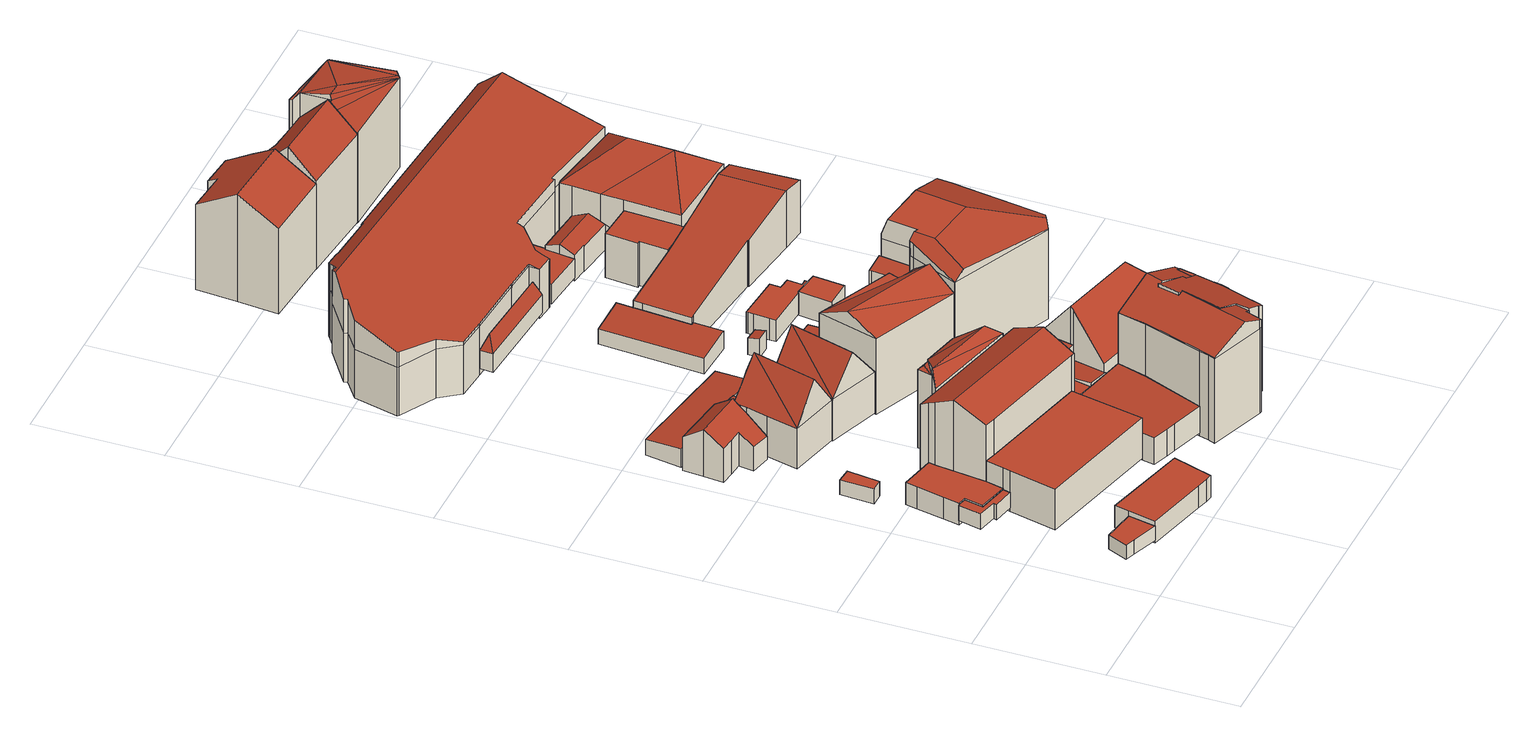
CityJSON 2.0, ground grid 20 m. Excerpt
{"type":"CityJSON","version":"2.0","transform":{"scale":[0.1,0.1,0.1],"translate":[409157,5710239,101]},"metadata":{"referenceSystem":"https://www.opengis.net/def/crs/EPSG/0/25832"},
"CityObjects":{
"building1":{"type":"Building","attributes":{"Gemeindeschluessel":"05978036","Geometrietyp2DReferenz":"3000","function":"31001_2460","roofType":"1000","measuredHeight":2.37},"geometry":[{"type":"MultiSurface","lod":"2","boundaries":[[[0,1,2,3]],[[1,4,5,2]],[[4,6,7,5]],[[6,8,9,7]],[[8,0,3,9]],[[8,6,4,1,0]],[[3,2,5,7,9]]],"semantics":{"surfaces":[{"type":"WallSurface"},{"type":"RoofSurface"},{"type":"GroundSurface"}],"values":[0,0,0,0,0,1,2]}}]},
"building2":{"type":"Building","attributes":{"Gemeindeschluessel":"05978036","Geometrietyp2DReferenz":"3000","function":"31001_2000","roofType":"1000","measuredHeight":2.66},"geometry":[{"type":"MultiSurface","lod":"2","boundaries":[[[10,11,12,13]],[[11,14,15,12]],[[14,16,17,15]],[[16,18,19,17]],[[18,20,21,19]],[[20,22,23,21]],[[20,18,16,14,11,10,24,25,26,22]],[[23,27,28,29,13,12,15,17,19,21]],[[22,26,27,23]],[[26,25,28,27]],[[25,24,29,28]],[[24,10,13,29]]],"semantics":{"surfaces":[{"type":"WallSurface"},{"type":"RoofSurface"},{"type":"GroundSurface"}],"values":[0,0,0,0,0,0,1,2,0,0,0,0]}}]},
"building3":{"type":"Building","attributes":{"Gemeindeschluessel":"05978036","Geometrietyp2DReferenz":"3000","function":"51009_1610","roofType":"1000","measuredHeight":3.67},"geometry":[{"type":"MultiSurface","lod":"2","boundaries":[[[30,31,32,33]],[[31,34,35,32]],[[34,36,37,35]],[[36,38,39,37]],[[38,40,41,39]],[[40,42,43,41]],[[42,44,45,43]],[[44,46,47,45]],[[46,48,49,47]],[[48,30,33,49]],[[48,46,44,42,40,38,36,34,31,30]],[[33,32,35,37,39,41,43,45,47,49]]],"semantics":{"surfaces":[{"type":"WallSurface"},{"type":"RoofSurface"},{"type":"GroundSurface"}],"values":[0,0,0,0,0,0,0,0,0,0,1,2]}}]},
"building4":{"type":"Building","attributes":{"Gemeindeschluessel":"05978036","Geometrietyp2DReferenz":"3000","function":"31001_2460","roofType":"1000","measuredHeight":3.77},"geometry":[{"type":"MultiSurface","lod":"2","boundaries":[[[50,51,52,53]],[[51,54,55,52]],[[54,56,57,55]],[[56,58,59,57]],[[58,60,61,59]],[[60,62,63,61]],[[62,64,65,63]],[[64,50,53,65]],[[64,62,60,58,56,54,51,50]],[[53,52,55,57,59,61,63,65]]],"semantics":{"surfaces":[{"type":"WallSurface"},{"type":"RoofSurface"},{"type":"GroundSurface"}],"values":[0,0,0,0,0,0,0,0,1,2]}}]},
"building5":{"type":"Building","attributes":{"Gemeindeschluessel":"05978036","Geometrietyp2DReferenz":"3000","function":"31001_2460","roofType":"1000","measuredHeight":2.54},"geometry":[{"type":"MultiSurface","lod":"2","boundaries":[[[66,67,68,69]],[[67,70,71,68]],[[70,72,73,71]],[[72,66,69,73]],[[72,70,67,66]],[[69,68,71,73]]],"semantics":{"surfaces":[{"type":"WallSurface"},{"type":"RoofSurface"},{"type":"GroundSurface"}],"values":[0,0,0,0,1,2]}}]},
"building6":{"type":"Building","attributes":{"Gemeindeschluessel":"05978036","Geometrietyp2DReferenz":"3000","function":"31001_2000","roofType":"1000","measuredHeight":6.83},"geometry":[{"type":"MultiSurface","lod":"2","boundaries":[[[74,75,76,77]],[[75,78,79,76]],[[78,80,81,79]],[[80,82,83,81]],[[82,84,85,83]],[[84,86,87,85]],[[86,74,77,87]],[[86,84,82,80,78,75,74]],[[77,76,79,81,83,85,87]]],"semantics":{"surfaces":[{"type":"WallSurface"},{"type":"RoofSurface"},{"type":"GroundSurface"}],"values":[0,0,0,0,0,0,0,1,2]}}]},
"building7":{"type":"Building","attributes":{"Gemeindeschluessel":"05978036","Geometrietyp2DReferenz":"3000","function":"31001_1100","roofType":"3100","measuredHeight":7.95},"geometry":[{"type":"MultiSurface","lod":"2","boundaries":[[[88,89,90,91]],[[89,92,93,90]],[[92,94,95,93]],[[94,96,97,95]],[[96,98,99,97]],[[98,100,101,99]],[[100,102,103,101]],[[102,104,105,103]],[[104,106,107,105]],[[106,108,109,107]],[[108,110,111,109]],[[110,88,91,111]],[[106,104,102,100,98]],[[98,96,94,92,89,88,110,108,106]],[[91,90,93,95,97,99,101,103,105,107,109,111]]],"semantics":{"surfaces":[{"type":"WallSurface"},{"type":"RoofSurface"},{"type":"GroundSurface"}],"values":[0,0,0,0,0,0,0,0,0,0,0,0,1,1,2]}}]},
"building8":{"type":"Building","attributes":{"Gemeindeschluessel":"05978036","Geometrietyp2DReferenz":"3000","function":"31001_1000","roofType":"3100","measuredHeight":12.82},"geometry":[{"type":"MultiSurface","lod":"2","boundaries":[[[112,113,114,115]],[[113,116,117,114]],[[116,118,119,117]],[[118,120,121,119]],[[120,122,123,121]],[[122,124,125,123]],[[124,126,127,125]],[[126,128,129,127]],[[128,130,131,129]],[[130,112,115,131]],[[132,133,134,130,128,126,124]],[[124,135,132]],[[116,132,135]],[[116,135,136,120,118]],[[120,136,122]],[[122,136,135,124]],[[112,134,133,113]],[[130,134,112]],[[113,133,132,116]],[[115,114,117,119,121,123,125,127,129,131]]],"semantics":{"surfaces":[{"type":"WallSurface"},{"type":"RoofSurface"},{"type":"GroundSurface"}],"values":[0,0,0,0,0,0,0,0,0,0,1,1,1,1,0,0,0,0,0,2]}}]},
"building9":{"type":"Building","attributes":{"Gemeindeschluessel":"05978036","Geometrietyp2DReferenz":"3000","function":"31001_1100"},"children":["building9-1","building9-2","building9-3","building9-4"]},
"building9-1":{"type":"BuildingPart","attributes":{"roofType":"5000","measuredHeight":13.7},"parents":["building9"],"geometry":[{"type":"MultiSurface","lod":"2","boundaries":[[[137,138,139,140]],[[141,137,140,142]],[[143,138,137]],[[143,137,141]],[[143,141,138]],[[140,139,142]],[[142,139,138,141]]],"semantics":{"surfaces":[{"type":"WallSurface"},{"type":"RoofSurface"},{"type":"GroundSurface"},{"type":"ClosureSurface"}],"values":[0,0,1,1,1,2,3]}}]},
"building9-2":{"type":"BuildingPart","attributes":{"roofType":"3100","measuredHeight":15.65},"parents":["building9"],"geometry":[{"type":"MultiSurface","lod":"2","boundaries":[[[144,145,146,147]],[[148,149,150,151]],[[149,152,153,150]],[[152,154,155,153]],[[154,156,157,155]],[[156,158,159,157]],[[158,160,161,159]],[[160,162,163,161]],[[162,164,43,163]],[[164,165,166,43]],[[165,167,41,166]],[[167,168,39,41]],[[168,144,147,39]],[[165,164,162,160,158,156]],[[156,154,152,149,148,145,144,168,167,165]],[[147,146,151,150,153,155,157,159,161,163,43,166,41,39]],[[148,151,146,145]]],"semantics":{"surfaces":[{"type":"WallSurface"},{"type":"RoofSurface"},{"type":"GroundSurface"},{"type":"ClosureSurface"}],"values":[0,0,0,0,0,0,0,0,0,0,0,0,0,1,1,2,3]}}]},
"building9-3":{"type":"BuildingPart","attributes":{"roofType":"5000","measuredHeight":13.85},"parents":["building9"],"geometry":[{"type":"MultiSurface","lod":"2","boundaries":[[[169,170,171,172]],[[170,173,174,171]],[[175,173,170]],[[175,170,169]],[[175,169,173]],[[172,171,174]],[[172,174,173,169]]],"semantics":{"surfaces":[{"type":"WallSurface"},{"type":"RoofSurface"},{"type":"GroundSurface"},{"type":"ClosureSurface"}],"values":[0,0,1,1,1,2,3]}}]},
"building9-4":{"type":"BuildingPart","attributes":{"roofType":"3100","measuredHeight":15.38},"parents":["building9"],"geometry":[{"type":"MultiSurface","lod":"2","boundaries":[[[176,177,151,139,138]],[[177,148,151]],[[178,179,169,172,146,145]],[[180,181,141,142,174,173]],[[182,183,181,180]],[[180,184,185,182]],[[177,182,185]],[[177,185,178]],[[179,184,180]],[[178,185,184,179]],[[176,183,182,177]],[[181,183,176]],[[142,139,151,146,172,174]],[[138,141,181,176]],[[138,139,142,141]],[[145,148,177,178]],[[145,146,151,148]],[[173,169,179,180]],[[173,174,172,169]]],"semantics":{"surfaces":[{"type":"WallSurface"},{"type":"RoofSurface"},{"type":"GroundSurface"},{"type":"ClosureSurface"}],"values":[0,0,0,0,1,1,1,1,0,0,0,0,2,0,3,0,3,0,3]}}]},
"building10":{"type":"Building","attributes":{"Gemeindeschluessel":"05978036","Geometrietyp2DReferenz":"3000","function":"31001_2000","roofType":"1000","measuredHeight":2.85},"geometry":[{"type":"MultiSurface","lod":"2","boundaries":[[[186,187,114,188]],[[187,189,115,114]],[[189,190,131,115]],[[190,191,192,131]],[[191,193,194,192]],[[193,195,196,194]],[[195,197,198,196]],[[197,199,200,198]],[[199,201,202,200]],[[201,186,188,202]],[[201,199,197,195,193,191,190,189,187,186]],[[188,114,115,131,192,194,196,198,200,202]]],"semantics":{"surfaces":[{"type":"WallSurface"},{"type":"RoofSurface"},{"type":"GroundSurface"}],"values":[0,0,0,0,0,0,0,0,0,0,1,2]}}]},
"building11":{"type":"Building","attributes":{"Gemeindeschluessel":"05978036","Geometrietyp2DReferenz":"3000","function":"31001_2460","roofType":"2100","measuredHeight":3.28},"geometry":[{"type":"MultiSurface","lod":"2","boundaries":[[[203,204,205,206]],[[204,207,208,205]],[[207,209,210,208]],[[209,211,212,210]],[[211,213,214,212]],[[213,215,216,214]],[[215,217,218,216]],[[217,219,220,218]],[[219,221,222,220]],[[221,203,206,222]],[[221,219,217,215,213,211,209,207,204,203]],[[206,205,208,210,212,214,216,218,220,222]]],"semantics":{"surfaces":[{"type":"WallSurface"},{"type":"RoofSurface"},{"type":"GroundSurface"}],"values":[0,0,0,0,0,0,0,0,0,0,1,2]}}]},
"building12":{"type":"Building","attributes":{"Gemeindeschluessel":"05978036","Geometrietyp2DReferenz":"3000","function":"31001_2000","roofType":"2100","measuredHeight":5.37},"geometry":[{"type":"MultiSurface","lod":"2","boundaries":[[[223,224,161,225]],[[224,226,159,161]],[[226,227,228,159]],[[227,229,230,228]],[[229,231,232,230]],[[231,233,234,232]],[[233,235,236,234]],[[235,237,238,236]],[[237,239,240,238]],[[239,241,242,240]],[[241,243,244,242]],[[243,223,225,244]],[[243,241,239,237,235,233,231,229,227,226,224,223]],[[225,161,159,228,230,232,234,236,238,240,242,244]]],"semantics":{"surfaces":[{"type":"WallSurface"},{"type":"RoofSurface"},{"type":"GroundSurface"}],"values":[0,0,0,0,0,0,0,0,0,0,0,0,1,2]}}]},
"building13":{"type":"Building","attributes":{"Gemeindeschluessel":"05978036","Geometrietyp2DReferenz":"3000","function":"31001_1000","roofType":"5000","measuredHeight":12.78},"geometry":[{"type":"MultiSurface","lod":"2","boundaries":[[[245,246,247,248]],[[246,249,250,247]],[[249,251,252,250]],[[251,245,248,252]],[[251,249,253,254]],[[245,253,246]],[[253,245,254]],[[249,246,253]],[[245,251,254]],[[248,247,250,252]]],"semantics":{"surfaces":[{"type":"WallSurface"},{"type":"RoofSurface"},{"type":"GroundSurface"}],"values":[0,0,0,0,1,1,1,0,0,2]}}]},
"building14":{"type":"Building","attributes":{"Gemeindeschluessel":"05978036","Geometrietyp2DReferenz":"3000","function":"31001_1100","roofType":"5000","measuredHeight":5.96},"geometry":[{"type":"MultiSurface","lod":"2","boundaries":[[[255,256,257,258]],[[256,259,260,257]],[[259,261,262,260]],[[261,263,264,262]],[[263,255,258,264]],[[261,259,256,265,266]],[[263,266,265,255]],[[263,261,266]],[[256,255,265]],[[258,257,260,262,264]]],"semantics":{"surfaces":[{"type":"WallSurface"},{"type":"RoofSurface"},{"type":"GroundSurface"}],"values":[0,0,0,0,0,1,1,0,0,2]}}]},
"building15":{"type":"Building","attributes":{"Gemeindeschluessel":"05978036","Geometrietyp2DReferenz":"3000","function":"31001_1100","roofType":"2100","measuredHeight":8.31},"geometry":[{"type":"MultiSurface","lod":"2","boundaries":[[[267,268,269,270]],[[268,271,272,269]],[[271,273,274,272]],[[273,275,276,274]],[[275,277,278,276]],[[277,279,280,278]],[[279,281,282,280]],[[281,267,270,282]],[[281,279,277,275,273,271,268,267]],[[270,269,272,274,276,278,280,282]]],"semantics":{"surfaces":[{"type":"WallSurface"},{"type":"RoofSurface"},{"type":"GroundSurface"}],"values":[0,0,0,0,0,0,0,0,1,2]}}]},
"building16":{"type":"Building","attributes":{"Gemeindeschluessel":"05978036","Geometrietyp2DReferenz":"3000","function":"31001_2000"},"children":["building16-1","building16-2","building16-3"]},
"building16-1":{"type":"BuildingPart","attributes":{"roofType":"5000","measuredHeight":17.17},"parents":["building16"],"geometry":[{"type":"MultiSurface","lod":"2","boundaries":[[[283,284,285,286]],[[284,287,288,285]],[[287,289,290,288]],[[289,291,292,290]],[[291,293,294,292]],[[293,295,296,294]],[[295,297,298,296]],[[297,299,300,298]],[[301,302,303,304]],[[302,305,306,303]],[[305,283,286,306]],[[307,308,309,310,311,293,312,313,314,315,316,317,318]],[[319,299,297,295,311,310,320,321,322,323]],[[324,325,326,327,328,329,317,316,330,331]],[[305,331,330,283]],[[302,324,331,305]],[[283,330,316,315,284]],[[301,325,324,302]],[[332,319,323,333]],[[334,322,321,335]],[[293,311,295]],[[299,319,332]],[[284,315,314,287]],[[287,314,313,289]],[[289,313,312,291]],[[291,312,293]],[[286,285,288,290,292,294,296,298,300,336,337,338,339,340,341,342,343,344,304,303,306]],[[336,300,299,332]],[[337,336,332,333]],[[338,337,333,334]],[[339,338,334,335]],[[340,339,335,345]],[[341,340,345,346]],[[342,341,346,347]],[[343,342,347,348]],[[344,343,348,349]],[[304,344,349,301]],[[328,350,329]],[[347,350,328,327,348]],[[318,317,329,350]],[[346,307,318,350,347]],[[348,327,326,349]],[[349,326,325,301]],[[333,323,322,334]],[[310,309,320]],[[335,321,320,309,308,345]],[[345,308,307,346]]],"semantics":{"surfaces":[{"type":"WallSurface"},{"type":"RoofSurface"},{"type":"GroundSurface"},{"type":"ClosureSurface"}],"values":[0,0,0,0,0,0,0,0,0,0,0,1,1,1,0,0,0,0,0,0,0,0,0,0,0,0,2,3,3,3,3,3,3,3,3,3,3,0,3,0,3,3,3,3,0,3,3]}}]},
"building16-2":{"type":"BuildingPart","attributes":{"roofType":"2100","measuredHeight":17.33},"parents":["building16"],"geometry":[{"type":"MultiSurface","lod":"2","boundaries":[[[351,352,353,354]],[[352,355,356,353]],[[355,357,358,356]],[[357,359,360,358]],[[359,361,362,360]],[[361,363,364,362]],[[363,365,366,364]],[[365,367,368,366]],[[367,369,325,301,304,368]],[[370,371,372,373]],[[371,374,375,372]],[[374,376,377,375]],[[376,351,354,377]],[[376,374,371,370,378,379,380,381,320,309,382,383,318,350,328,384,385,369,367,365,363,361,359,357,355,352,351]],[[354,353,356,358,360,362,364,366,368,304,344,343,342,341,340,339,338,337,373,372,375,377]],[[326,325,369,385]],[[349,344,304,301]],[[349,301,325,326]],[[327,326,385,384]],[[348,343,344,349]],[[327,348,349,326]],[[328,327,384]],[[347,342,343,348]],[[347,348,327,328,350]],[[307,318,383]],[[346,341,342,347]],[[346,347,350,318,307]],[[308,307,383,382]],[[345,340,341,346]],[[345,346,307,308]],[[381,321,320]],[[309,308,382]],[[335,339,340,345]],[[335,345,308,309,320,321]],[[334,335,321,381,380,322]],[[334,338,339,335]],[[379,323,322,380]],[[333,337,338,334]],[[333,334,322,323]],[[378,323,379]],[[370,373,337,333,323,378]]],"semantics":{"surfaces":[{"type":"WallSurface"},{"type":"RoofSurface"},{"type":"GroundSurface"},{"type":"ClosureSurface"}],"values":[0,0,0,0,0,0,0,0,0,0,0,0,0,1,2,0,3,3,0,3,3,0,3,3,0,3,3,0,3,3,0,0,3,3,0,3,0,3,3,0,3]}}]},
"building16-3":{"type":"BuildingPart","attributes":{"roofType":"1000","measuredHeight":14.44},"parents":["building16"],"geometry":[{"type":"MultiSurface","lod":"2","boundaries":[[[386,387,370,373,300,299]],[[386,388,323,378,387]],[[373,337,336,300]],[[378,370,387]],[[337,373,370,378,323,333]],[[332,333,323,388]],[[332,336,337,333]],[[299,332,388,386]],[[299,300,336,332]]],"semantics":{"surfaces":[{"type":"WallSurface"},{"type":"RoofSurface"},{"type":"GroundSurface"},{"type":"ClosureSurface"}],"values":[0,1,2,0,3,0,3,0,3]}}]},
"building17":{"type":"Building","attributes":{"Gemeindeschluessel":"05978036","Geometrietyp2DReferenz":"3000","function":"31001_1100","roofType":"5000","measuredHeight":15.3},"geometry":[{"type":"MultiSurface","lod":"2","boundaries":[[[389,390,391,392]],[[390,393,394,391]],[[393,395,396,394]],[[395,397,398,396]],[[397,399,400,398]],[[399,401,402,400]],[[401,403,404,402]],[[403,389,392,404]],[[401,405,406]],[[406,403,401]],[[393,390,389,395]],[[405,399,397]],[[405,397,395]],[[405,395,389]],[[389,406,405]],[[399,405,401]],[[403,406,389]],[[392,391,394,396,398,400,402,404]]],"semantics":{"surfaces":[{"type":"WallSurface"},{"type":"RoofSurface"},{"type":"GroundSurface"}],"values":[0,0,0,0,0,0,0,0,1,1,1,1,1,1,1,0,0,2]}}]},
"building18":{"type":"Building","attributes":{"Gemeindeschluessel":"05978036","Geometrietyp2DReferenz":"3000","function":"31001_1100","roofType":"2100","measuredHeight":3.44},"geometry":[{"type":"MultiSurface","lod":"2","boundaries":[[[407,408,409,410]],[[408,411,412,409]],[[411,413,414,412]],[[413,407,410,414]],[[413,411,408,407]],[[410,409,412,414]]],"semantics":{"surfaces":[{"type":"WallSurface"},{"type":"RoofSurface"},{"type":"GroundSurface"}],"values":[0,0,0,0,1,2]}}]},
"building19":{"type":"Building","attributes":{"Gemeindeschluessel":"05978036","Geometrietyp2DReferenz":"3000","function":"31001_1100"},"children":["building19-1","building19-2"]},
"building19-1":{"type":"BuildingPart","attributes":{"roofType":"2100","measuredHeight":6.45},"parents":["building19"],"geometry":[{"type":"MultiSurface","lod":"2","boundaries":[[[415,416,417,418]],[[416,419,420,417]],[[421,422,423,424]],[[422,415,418,423]],[[422,421,419,416,415]],[[418,417,420,424,423]],[[424,420,419,421]]],"semantics":{"surfaces":[{"type":"WallSurface"},{"type":"RoofSurface"},{"type":"GroundSurface"},{"type":"ClosureSurface"}],"values":[0,0,0,0,1,2,3]}}]},
"building19-2":{"type":"BuildingPart","attributes":{"roofType":"9999","measuredHeight":15.05},"parents":["building19"],"geometry":[{"type":"MultiSurface","lod":"2","boundaries":[[[425,426,427,420,419]],[[426,428,429,427]],[[428,430,431,429]],[[430,432,433,431]],[[432,434,435,433]],[[434,436,437,435]],[[436,438,439,437]],[[438,440,421,424,439]],[[436,434,441]],[[434,432,430,428,426,441]],[[426,425,440,438,436,441]],[[420,427,429,431,433,435,437,439,424]],[[419,421,440,425]],[[419,420,424,421]]],"semantics":{"surfaces":[{"type":"WallSurface"},{"type":"RoofSurface"},{"type":"GroundSurface"},{"type":"ClosureSurface"}],"values":[0,0,0,0,0,0,0,0,1,1,1,2,0,3]}}]},
"building20":{"type":"Building","attributes":{"Gemeindeschluessel":"05978036","Geometrietyp2DReferenz":"3000","function":"31001_1310","roofType":"2100","measuredHeight":3.2},"geometry":[{"type":"MultiSurface","lod":"2","boundaries":[[[442,443,444,445]],[[443,446,447,444]],[[446,448,449,447]],[[448,442,445,449]],[[448,446,443,442]],[[445,444,447,449]]],"semantics":{"surfaces":[{"type":"WallSurface"},{"type":"RoofSurface"},{"type":"GroundSurface"}],"values":[0,0,0,0,1,2]}}]},
"building21":{"type":"Building","attributes":{"Gemeindeschluessel":"05978036","Geometrietyp2DReferenz":"3000","function":"31001_2460","roofType":"2100","measuredHeight":3.09},"geometry":[{"type":"MultiSurface","lod":"2","boundaries":[[[450,451,452,453]],[[451,454,455,452]],[[454,456,457,455]],[[456,458,459,457]],[[458,460,461,459]],[[460,462,463,461]],[[462,464,465,463]],[[464,450,453,465]],[[464,462,460,458,456,454,451,450]],[[453,452,455,457,459,461,463,465]]],"semantics":{"surfaces":[{"type":"WallSurface"},{"type":"RoofSurface"},{"type":"GroundSurface"}],"values":[0,0,0,0,0,0,0,0,1,2]}}]},
"building22":{"type":"Building","attributes":{"Gemeindeschluessel":"05978036","Geometrietyp2DReferenz":"3000","function":"51009_1610","roofType":"5000","measuredHeight":5.67},"geometry":[{"type":"MultiSurface","lod":"2","boundaries":[[[466,467,468,469]],[[467,470,471,468]],[[470,472,473,471]],[[472,474,475,473]],[[474,466,469,475]],[[476,477,478,474,472]],[[476,472,470]],[[477,476,470,467]],[[478,477,467,466]],[[478,466,474]],[[469,468,471,473,475]]],"semantics":{"surfaces":[{"type":"WallSurface"},{"type":"RoofSurface"},{"type":"GroundSurface"}],"values":[0,0,0,0,0,1,1,1,1,1,2]}}]},
"building23":{"type":"Building","attributes":{"Gemeindeschluessel":"05978036","Geometrietyp2DReferenz":"3000","function":"31001_1100","roofType":"5000","measuredHeight":2.5},"geometry":[{"type":"MultiSurface","lod":"2","boundaries":[[[479,480,481,482]],[[480,483,484,481]],[[483,485,486,484]],[[485,487,488,486]],[[487,479,482,488]],[[487,489,490,480,479]],[[489,485,483,490]],[[483,480,490]],[[487,485,489]],[[482,481,484,486,488]]],"semantics":{"surfaces":[{"type":"WallSurface"},{"type":"RoofSurface"},{"type":"GroundSurface"}],"values":[0,0,0,0,0,1,1,0,0,2]}}]},
"building24":{"type":"Building","attributes":{"Gemeindeschluessel":"05978036","Geometrietyp2DReferenz":"3000","function":"31001_1100","roofType":"2100","measuredHeight":12.07},"geometry":[{"type":"MultiSurface","lod":"2","boundaries":[[[491,492,493,494]],[[492,495,496,493]],[[495,497,498,496]],[[497,499,500,498]],[[499,501,502,500]],[[501,503,504,502]],[[503,505,506,504]],[[505,507,508,506]],[[507,491,494,508]],[[507,505,503,501,499,497,495,492,491]],[[494,493,496,498,500,502,504,506,508]]],"semantics":{"surfaces":[{"type":"WallSurface"},{"type":"RoofSurface"},{"type":"GroundSurface"}],"values":[0,0,0,0,0,0,0,0,0,1,2]}}]},
"building25":{"type":"Building","attributes":{"Gemeindeschluessel":"05978036","Geometrietyp2DReferenz":"3000","function":"31001_2000","roofType":"1000","measuredHeight":3.56},"geometry":[{"type":"MultiSurface","lod":"2","boundaries":[[[509,510,511,512]],[[510,513,514,511]],[[513,515,516,514]],[[515,517,518,516]],[[517,519,520,518]],[[519,521,522,520]],[[521,523,524,522]],[[523,525,526,524]],[[525,527,528,526]],[[527,529,530,528]],[[529,531,532,530]],[[531,509,512,532]],[[531,529,527,525,523,521,519,517,515,513,510,509]],[[512,511,514,516,518,520,522,524,526,528,530,532]]],"semantics":{"surfaces":[{"type":"WallSurface"},{"type":"RoofSurface"},{"type":"GroundSurface"}],"values":[0,0,0,0,0,0,0,0,0,0,0,0,1,2]}}]},
"building26":{"type":"Building","attributes":{"Gemeindeschluessel":"05978036","Geometrietyp2DReferenz":"3000","function":"31001_1100","roofType":"5000","measuredHeight":18.85},"geometry":[{"type":"MultiSurface","lod":"2","boundaries":[[[533,534,535,536]],[[534,537,538,535]],[[537,539,540,538]],[[539,541,542,540]],[[541,543,544,542]],[[543,545,546,544]],[[545,547,548,546]],[[547,549,550,548]],[[549,551,552,550]],[[551,553,554,552]],[[553,533,536,554]],[[555,556,557,558,559,560]],[[561,559,558,562,563]],[[562,564,565,566,567,553,563]],[[556,568,569,570,571,557]],[[558,557,571,572,564,562]],[[537,565,564,572,539]],[[539,572,571,570,541]],[[541,570,569,543]],[[543,569,568,545]],[[545,568,556,555,547]],[[553,567,533]],[[533,567,566,534]],[[534,566,565,537]],[[549,560,559,561,551]],[[551,561,563,553]],[[547,555,560,549]],[[536,535,538,540,542,544,546,548,550,552,554]]],"semantics":{"surfaces":[{"type":"WallSurface"},{"type":"RoofSurface"},{"type":"GroundSurface"}],"values":[0,0,0,0,0,0,0,0,0,0,0,1,1,1,1,1,0,0,0,0,0,0,0,0,0,0,0,2]}}]},
"building27":{"type":"Building","attributes":{"Gemeindeschluessel":"05978036","Geometrietyp2DReferenz":"3000","function":"31001_2000","roofType":"1000","measuredHeight":3.96},"geometry":[{"type":"MultiSurface","lod":"2","boundaries":[[[573,574,575,576]],[[574,577,578,575]],[[577,579,580,578]],[[579,581,582,580]],[[581,573,576,582]],[[581,579,577,574,573]],[[576,575,578,580,582]]],"semantics":{"surfaces":[{"type":"WallSurface"},{"type":"RoofSurface"},{"type":"GroundSurface"}],"values":[0,0,0,0,0,1,2]}}]},
"building28":{"type":"Building","attributes":{"Gemeindeschluessel":"05978036","Geometrietyp2DReferenz":"3000","function":"31001_1100"},"children":["building28-1","building28-2"]},
"building28-1":{"type":"BuildingPart","attributes":{"roofType":"5000","measuredHeight":15.23},"parents":["building28"],"geometry":[{"type":"MultiSurface","lod":"2","boundaries":[[[583,584,585,586]],[[584,587,588,585]],[[587,589,590,588]],[[589,591,592,590]],[[591,593,594,592]],[[593,595,596,594]],[[595,597,598,596]],[[597,599,600,598]],[[599,601,602,600]],[[601,603,604,602]],[[603,605,606,604]],[[605,607,608,606]],[[607,609,610,608]],[[609,611,612,610]],[[611,613,614,612]],[[613,615,616,614]],[[615,617,618,616]],[[617,619,620,618]],[[619,621,622,620]],[[621,623,624,622]],[[623,625,626,624]],[[625,627,628,626]],[[629,630,631,632]],[[630,633,634,631]],[[633,635,636,634]],[[635,637,638,636]],[[637,639,640,638]],[[639,641,642,640]],[[641,643,644,642]],[[643,645,646,644]],[[645,647,648,646]],[[647,649,650,648]],[[649,583,586,650]],[[651,652,653,654,655,656,657,658,659,660,661,662,663]],[[664,665,666,667,668,669,670,671,672,673,661,660,674,675,676,677,678,679,680,681,682,683,584,583,649]],[[584,683,587]],[[587,683,682,589]],[[589,682,681,591]],[[591,681,680,593]],[[593,680,679,595]],[[595,679,678,597]],[[597,678,677,599]],[[599,677,676,601]],[[601,676,675,603]],[[603,675,674,605]],[[605,674,660,659,607]],[[629,684,673,672,630]],[[630,672,671,633]],[[633,671,670,635]],[[635,670,669,637]],[[637,669,668,639]],[[639,668,667,641]],[[641,667,666,643]],[[643,666,665,645]],[[645,665,664,647]],[[647,664,649]],[[625,663,662,685,627]],[[623,651,663,625]],[[607,659,658,609]],[[609,658,657,611]],[[611,657,656,613]],[[613,656,655,615]],[[615,655,654,617]],[[617,654,653,619]],[[619,653,652,621]],[[621,652,651,623]],[[586,585,588,590,592,594,596,598,600,602,604,606,608,610,612,614,616,618,620,622,624,626,628,632,631,634,636,638,640,642,644,646,648,650]],[[632,628,627,629]],[[685,662,661,673,684]],[[627,685,684,629]]],"semantics":{"surfaces":[{"type":"WallSurface"},{"type":"RoofSurface"},{"type":"GroundSurface"},{"type":"ClosureSurface"}],"values":[0,0,0,0,0,0,0,0,0,0,0,0,0,0,0,0,0,0,0,0,0,0,0,0,0,0,0,0,0,0,0,0,0,1,1,0,0,0,0,0,0,0,0,0,0,0,0,0,0,0,0,0,0,0,0,0,0,0,0,0,0,0,0,0,0,0,2,3,0,3]}}]},
"building28-2":{"type":"BuildingPart","attributes":{"roofType":"5000","measuredHeight":10.06},"parents":["building28"],"geometry":[{"type":"MultiSurface","lod":"2","boundaries":[[[685,686,687,628,627]],[[686,688,689,687]],[[688,684,629,632,689]],[[690,686,685]],[[691,690,685,684]],[[691,684,688]],[[690,691,688,686]],[[632,628,687,689]],[[627,628,632,629]],[[627,629,684,685]]],"semantics":{"surfaces":[{"type":"WallSurface"},{"type":"RoofSurface"},{"type":"GroundSurface"},{"type":"ClosureSurface"}],"values":[0,0,0,1,1,1,1,2,3,3]}}]},
"building29":{"type":"Building","attributes":{"Gemeindeschluessel":"05978036","Geometrietyp2DReferenz":"3000","function":"31001_1100","roofType":"3100","measuredHeight":18.28},"geometry":[{"type":"MultiSurface","lod":"2","boundaries":[[[692,693,694,695]],[[693,696,697,694]],[[696,698,699,697]],[[698,700,701,699]],[[700,702,703,701]],[[702,704,705,703]],[[704,706,707,705]],[[706,708,709,707]],[[708,710,711,709]],[[710,692,695,711]],[[706,704,702,700,698,696,693,692]],[[692,710,708,706]],[[695,694,697,699,701,703,705,707,709,711]]],"semantics":{"surfaces":[{"type":"WallSurface"},{"type":"RoofSurface"},{"type":"GroundSurface"}],"values":[0,0,0,0,0,0,0,0,0,0,1,1,2]}}]},
"building30":{"type":"Building","attributes":{"Gemeindeschluessel":"05978036","Geometrietyp2DReferenz":"3000","function":"31001_2460","roofType":"1000","measuredHeight":3.23},"geometry":[{"type":"MultiSurface","lod":"2","boundaries":[[[712,713,714,715]],[[713,716,717,714]],[[716,718,719,717]],[[718,720,721,719]],[[720,722,723,721]],[[722,724,725,723]],[[724,726,727,725]],[[726,712,715,727]],[[726,724,722,720,718,716,713,712]],[[715,714,717,719,721,723,725,727]]],"semantics":{"surfaces":[{"type":"WallSurface"},{"type":"RoofSurface"},{"type":"GroundSurface"}],"values":[0,0,0,0,0,0,0,0,1,2]}}]},
"building31":{"type":"Building","attributes":{"Gemeindeschluessel":"05978036","Geometrietyp2DReferenz":"3000","function":"31001_2000","roofType":"3100","measuredHeight":9.72},"geometry":[{"type":"MultiSurface","lod":"2","boundaries":[[[728,729,730,731]],[[729,732,733,730]],[[732,734,735,733]],[[734,736,737,735]],[[736,738,739,737]],[[738,740,741,739]],[[740,742,743,741]],[[742,744,745,743]],[[744,746,747,745]],[[746,748,749,747]],[[748,750,751,749]],[[750,752,753,751]],[[752,754,755,753]],[[754,728,731,755]],[[750,748,746,744,742,740,738,736,734,732,729,728]],[[728,754,752,750]],[[731,730,733,735,737,739,741,743,745,747,749,751,753,755]]],"semantics":{"surfaces":[{"type":"WallSurface"},{"type":"RoofSurface"},{"type":"GroundSurface"}],"values":[0,0,0,0,0,0,0,0,0,0,0,0,0,0,1,1,2]}}]},
"building32":{"type":"Building","attributes":{"Gemeindeschluessel":"05978036","Geometrietyp2DReferenz":"3000","function":"31001_1100"},"children":["building32-1","building32-2"]},
"building32-1":{"type":"BuildingPart","attributes":{"roofType":"5000","measuredHeight":3.86},"parents":["building32"],"geometry":[{"type":"MultiSurface","lod":"2","boundaries":[[[756,757,758,759]],[[757,760,761,758]],[[760,762,763,761]],[[764,762,760]],[[765,764,760,757]],[[765,757,756]],[[764,765,756,762]],[[759,758,761,763]],[[759,763,762,756]]],"semantics":{"surfaces":[{"type":"WallSurface"},{"type":"RoofSurface"},{"type":"GroundSurface"},{"type":"ClosureSurface"}],"values":[0,0,0,1,1,1,1,2,3]}}]},
"building32-2":{"type":"BuildingPart","attributes":{"roofType":"3100","measuredHeight":19.49},"parents":["building32"],"geometry":[{"type":"MultiSurface","lod":"2","boundaries":[[[766,767,756,759,768]],[[769,770,771,763,762]],[[770,772,773,771]],[[772,774,775,773]],[[774,776,777,775]],[[776,778,779,777]],[[778,780,781,779]],[[780,782,783,781]],[[782,766,768,783]],[[778,776,774,772]],[[772,770,769,767,766,782,780,778]],[[768,759,763,771,773,775,777,779,781,783]],[[769,762,756,767]],[[762,763,759,756]]],"semantics":{"surfaces":[{"type":"WallSurface"},{"type":"RoofSurface"},{"type":"GroundSurface"},{"type":"ClosureSurface"}],"values":[0,0,0,0,0,0,0,0,0,1,1,2,0,3]}}]},
"building33":{"type":"Building","attributes":{"Gemeindeschluessel":"05978036","Geometrietyp2DReferenz":"3000","function":"31001_1100"},"children":["building33-1","building33-2","building33-3"]},
"building33-1":{"type":"BuildingPart","attributes":{"roofType":"1000","measuredHeight":7.51},"parents":["building33"],"geometry":[{"type":"MultiSurface","lod":"2","boundaries":[[[784,785,786,787]],[[788,789,790,791]],[[789,792,793,790]],[[792,794,795,793]],[[794,796,797,795]],[[796,798,799,797]],[[798,800,801,799]],[[800,784,787,801]],[[800,798,796,794,792,789,788,785,784]],[[787,786,791,790,793,795,797,799,801]],[[791,786,785,788]]],"semantics":{"surfaces":[{"type":"WallSurface"},{"type":"RoofSurface"},{"type":"GroundSurface"},{"type":"ClosureSurface"}],"values":[0,0,0,0,0,0,0,0,1,2,3]}}]},
"building33-2":{"type":"BuildingPart","attributes":{"roofType":"3100","measuredHeight":5.4},"parents":["building33"],"geometry":[{"type":"MultiSurface","lod":"2","boundaries":[[[802,803,804,805]],[[803,806,807,804]],[[806,808,809,807]],[[808,810,811,809]],[[810,812,813,811]],[[812,814,815,813]],[[814,816,817,815]],[[818,819,787,786]],[[819,802,805,787]],[[820,816,814,812,810]],[[810,808,806,803,802,819,818,821,820]],[[805,804,807,809,811,813,815,817,822,823,786,787]],[[822,817,816,820]],[[818,786,823,821]],[[821,823,822,820]]],"semantics":{"surfaces":[{"type":"WallSurface"},{"type":"RoofSurface"},{"type":"GroundSurface"},{"type":"ClosureSurface"}],"values":[0,0,0,0,0,0,0,0,0,1,1,2,3,3,3]}}]},
"building33-3":{"type":"BuildingPart","attributes":{"roofType":"3200","measuredHeight":13.74},"parents":["building33"],"geometry":[{"type":"MultiSurface","lod":"2","boundaries":[[[824,817,816]],[[824,825,826,817]],[[825,827,828,826]],[[827,829,830,828]],[[829,831,832,830]],[[831,833,834,832]],[[833,835,791,834]],[[835,788,791]],[[835,833,836]],[[829,827,825,837]],[[831,829,837]],[[833,831,837,836]],[[825,824,838,836,837]],[[838,839,835,836]],[[817,826,828,830,832,834,791,786,823,822]],[[785,788,835,839]],[[785,818,786,791,788]],[[821,818,785,839,838]],[[823,786,818,821]],[[824,816,820,821,838]],[[816,817,822,820]],[[820,822,823,821]]],"semantics":{"surfaces":[{"type":"WallSurface"},{"type":"RoofSurface"},{"type":"GroundSurface"},{"type":"ClosureSurface"}],"values":[0,0,0,0,0,0,0,0,1,1,1,1,1,1,2,0,3,0,3,0,3,3]}}]},
"building34":{"type":"Building","attributes":{"Gemeindeschluessel":"05978036","Geometrietyp2DReferenz":"3000","function":"31001_1100","roofType":"5000","measuredHeight":16.18},"geometry":[{"type":"MultiSurface","lod":"2","boundaries":[[[840,841,842,843]],[[841,844,845,842]],[[844,846,847,845]],[[846,848,849,847]],[[848,850,851,849]],[[850,852,853,851]],[[852,854,855,853]],[[854,856,857,855]],[[856,840,843,857]],[[852,858,854]],[[859,858,852]],[[858,859,860]],[[859,846,860]],[[859,848,846]],[[848,859,850]],[[860,846,861]],[[860,856,858]],[[861,856,860]],[[844,856,861]],[[841,856,844]],[[856,841,840]],[[846,844,861]],[[852,850,859]],[[856,854,858]],[[843,842,845,847,849,851,853,855,857]]],"semantics":{"surfaces":[{"type":"WallSurface"},{"type":"RoofSurface"},{"type":"GroundSurface"}],"values":[0,0,0,0,0,0,0,0,0,1,1,1,1,1,1,1,1,1,1,1,1,0,0,0,2]}}]}
},
"vertices":[
[27,61,58],[41,92,58],[41,92,34],[27,61,34],[93,83,58],[93,83,34],[84,40,58],[84,40,34],[43,55,58],[43,55,34],
[43,307,59],[37,278,59],[37,278,33],[43,307,33],[85,267,59],[85,267,33],[82,255,59],[82,255,33],[48,262,59],[48,262,33],[50,267,59],[50,267,33],[20,274,59],[20,274,33],[30,310,59],[29,310,59],[28,310,59],[28,310,33],[29,310,33],[30,310,33],
[30,310,61],[35,335,61],[35,335,24],[30,310,24],[44,378,61],[44,378,24],[48,397,61],[48,397,24],[104,385,61],[104,385,24],[102,375,61],[102,375,24],[92,295,61],[92,295,24],[85,267,61],[85,267,24],[37,278,61],[37,278,24],[43,307,61],[43,307,24],
[183,16,66],[84,40,66],[84,40,29],[183,16,29],[93,83,66],[93,83,29],[98,106,66],[98,106,29],[218,75,66],[218,75,29],[233,71,66],[233,71,29],[213,9,66],[213,9,29],[202,11,66],[202,11,29],
[33,438,49],[36,490,49],[36,490,24],[33,438,24],[59,488,49],[59,488,24],[53,438,49],[53,438,24],
[64,181,96],[82,255,96],[82,255,27],[64,181,27],[85,267,96],[85,267,27],[92,295,96],[92,295,27],[109,290,96],[109,290,27],[289,246,96],[289,246,27],[266,132,96],[266,132,27],
[81,616,59],[48,623,61],[48,623,20],[81,616,20],[52,647,77],[52,647,20],[31,649,77],[31,649,20],[8,652,77],[8,652,20],[11,683,99],[11,683,20],[13,715,77],[13,715,20],[40,711,77],[40,711,20],[101,702,78],[101,702,20],[95,672,99],[95,672,20],[94,671,98],[94,671,20],[90,650,83],[90,650,20],
[109,666,93],[121,663,93],[121,663,25],[109,666,25],[179,646,93],[179,646,25],[150,548,93],[150,548,25],[150,546,93],[150,546,25],[149,547,93],[149,547,25],[69,567,93],[69,567,25],[81,616,93],[81,616,25],[90,650,93],[90,650,25],[94,671,93],[94,671,25],[137,658,153],[121,663,131],[109,666,114],[109,557,153],[149,547,94],
[282,406,138],[276,383,138],[276,383,24],[282,406,24],[259,411,138],[259,411,24],[274,401,161],
[105,398,156],[140,389,156],[140,389,24],[105,398,24],[296,351,156],[320,345,156],[320,345,24],[296,351,24],[318,336,160],[318,336,24],[310,306,175],[310,306,24],[307,295,180],[307,295,24],[295,245,156],[295,245,24],[289,246,156],[289,246,24],[109,290,156],[109,290,24],[92,295,156],[99,346,180],[99,346,24],[102,375,167],[104,385,162],
[173,408,157],[179,431,157],[179,431,24],[173,408,24],[201,425,157],[201,425,24],[183,423,162],
[276,383,161],[296,351,161],[140,389,161],[173,408,161],[201,425,161],[259,411,161],[282,373,177],[276,383,173],[173,408,173],[163,403,177],
[124,669,54],[121,663,54],[124,669,25],[109,666,54],[94,671,54],[101,702,54],[101,702,25],[103,708,54],[103,708,25],[118,706,54],[118,706,25],[151,700,54],[151,700,25],[160,698,54],[160,698,25],[151,662,54],[151,662,25],
[189,692,52],[160,698,52],[160,698,20],[189,692,20],[151,700,52],[151,700,20],[118,706,52],[118,706,20],[103,708,52],[103,708,20],[19,719,52],[19,719,20],[28,776,47],[28,776,20],[213,746,47],[213,746,20],[205,689,52],[205,689,20],[192,692,52],[192,692,20],
[266,132,70],[289,246,77],[266,132,24],[295,245,77],[310,241,77],[310,241,24],[334,235,77],[334,235,24],[368,227,77],[368,227,24],[397,220,77],[397,220,24],[386,175,75],[386,175,24],[355,82,69],[355,82,24],[304,99,69],[304,99,24],[288,104,69],[288,104,24],[262,113,69],[262,113,24],
[150,546,94],[179,646,94],[179,646,24],[150,546,24],[263,622,94],[263,622,24],[232,516,94],[232,516,24],[219,635,152],[189,532,152],
[295,245,75],[310,306,75],[310,306,25],[295,245,25],[318,336,53],[318,336,25],[335,332,53],[335,332,25],[334,235,75],[334,235,25],[307,293,84],[335,286,84],
[335,289,100],[335,332,100],[335,332,22],[335,289,22],[336,357,99],[336,357,22],[362,357,102],[362,357,22],[362,364,102],[362,364,22],[367,364,102],[367,364,22],[392,344,105],[392,344,22],[379,280,105],[379,280,22],
[435,25,163],[346,56,163],[346,56,19],[435,25,19],[350,67,163],[350,67,19],[355,82,163],[355,82,19],[386,175,163],[386,175,19],[397,220,163],[397,220,19],[527,188,163],[527,188,19],[527,186,163],[527,186,19],[525,179,163],[525,179,19],[457,49,163],[450,51,163],[450,51,19],[457,49,19],[439,24,163],[439,24,19],[435,145,188],[444,179,187],[451,177,190],[454,177,191],[463,204,191],[386,175,165],[355,82,165],[350,67,165],[346,56,165],[406,35,191],[442,143,191],[441,143,190],[520,181,165],[487,168,176],[499,165,171],[497,159,171],[513,155,164],[450,51,175],[457,49,172],[462,71,173],[426,80,189],[433,105,190],[443,143,191],[435,25,178],[439,24,176],[520,181,163],[513,155,163],[497,159,163],[499,165,163],[520,181,19],[513,155,19],[497,159,19],[499,165,19],[444,179,19],[435,145,19],[443,143,19],[426,80,19],[462,71,19],[444,179,163],[435,145,163],[443,143,163],[426,80,163],[462,71,163],[443,143,190],
[512,113,163],[508,101,163],[508,101,19],[512,113,19],[507,99,163],[507,99,19],[498,76,164],[498,76,19],[497,74,164],[497,74,19],[488,49,165],[488,49,19],[485,41,165],[485,41,19],[478,43,168],[478,43,19],[478,44,168],[478,44,19],[457,49,176],[520,154,163],[520,151,163],[520,151,19],[520,154,19],[515,127,163],[515,127,19],[514,124,163],[514,124,19],[519,154,164],[513,155,166],[497,159,172],[499,165,172],[444,179,193],[435,145,193],[426,80,190],[462,71,176],
[525,179,164],[520,154,164],[520,181,164],
[262,611,149],[348,573,149],[348,573,21],[262,611,21],[386,556,149],[386,556,21],[380,540,149],[380,540,21],[396,532,149],[396,532,21],[407,528,149],[407,528,21],[374,455,149],[374,455,21],[234,515,149],[234,515,21],[394,499,174],[248,563,174],
[356,665,52],[348,573,57],[348,573,23],[356,665,23],[262,611,55],[262,611,23],[280,672,52],[280,672,23],
[334,235,82],[335,289,83],[335,289,18],[334,235,18],[379,280,79],[379,280,18],[368,229,79],[368,227,79],[368,227,18],[368,229,18],
[379,280,164],[380,284,169],[380,284,18],[392,344,92],[392,344,18],[402,336,98],[402,336,18],[551,299,99],[551,299,18],[545,271,134],[545,271,18],[533,218,132],[533,218,18],[528,190,93],[528,190,18],[368,229,93],[505,253,169],
[319,729,51],[318,712,55],[318,712,23],[319,729,23],[296,713,55],[296,713,23],[297,731,51],[297,731,23],
[299,768,52],[235,771,47],[235,771,21],[299,768,21],[246,933,47],[246,933,21],[306,930,52],[306,930,21],[304,904,52],[304,904,21],[303,890,52],[303,890,21],[297,814,52],[297,814,21],[302,814,52],[302,814,21],
[134,1065,50],[290,1054,50],[290,1054,19],[134,1065,19],[289,1037,50],[289,1037,19],[288,1033,50],[288,1033,19],[133,1044,50],[133,1044,19],[284,1038,62],[279,1044,75],[144,1054,75],
[400,561,19],[376,563,19],[376,563,18],[400,561,18],[379,607,19],[379,607,18],[405,604,20],[405,604,18],[403,589,40],[403,589,18],[403,594,43],[378,596,43],
[407,528,134],[396,532,132],[396,532,17],[407,528,17],[400,561,132],[400,561,17],[403,589,132],[403,589,17],[403,593,132],[403,593,17],[433,590,138],[433,590,17],[433,587,138],[433,587,17],[425,529,138],[425,529,17],[410,535,135],[410,535,17],
[418,704,53],[348,709,53],[348,709,17],[418,704,17],[348,719,53],[348,719,17],[350,743,53],[350,743,17],[351,752,53],[351,752,17],[351,755,53],[351,755,17],[424,749,53],[424,749,17],[423,732,53],[423,732,17],[442,730,53],[442,730,17],[440,707,53],[440,707,17],[450,707,53],[450,707,17],[449,700,53],[449,700,17],
[374,455,168],[407,528,168],[407,528,16],[374,455,16],[410,535,168],[410,535,16],[425,529,168],[425,529,16],[433,587,168],[433,587,16],[492,581,168],[492,581,16],[589,567,168],[589,567,16],[588,543,168],[588,543,16],[566,396,168],[566,396,16],[537,380,168],[537,380,16],[374,453,168],[374,453,16],[588,543,170],[589,566,171],[509,566,205],[498,486,205],[555,390,174],[566,396,170],[537,380,170],[414,499,204],[388,446,184],[419,532,204],[410,535,194],[407,528,192],[374,455,169],[589,567,170],[492,581,169],[433,587,176],[432,577,204],[425,529,204],
[411,652,56],[418,704,56],[418,704,16],[411,652,16],[449,700,56],[449,700,16],[460,699,56],[460,699,16],[455,650,56],[455,650,16],
[317,1034,91],[289,1037,91],[289,1037,8],[317,1034,8],[290,1054,91],[290,1054,8],[237,1058,91],[237,1058,8],[134,1065,91],[134,1065,8],[85,1069,91],[85,1069,8],[62,1101,91],[62,1101,8],[4,1133,91],[4,1133,8],[2,1135,91],[2,1135,8],[20,1205,91],[20,1205,8],[52,1228,91],[52,1228,8],[49,1233,91],[49,1233,8],[108,1274,91],[108,1274,8],[111,1269,91],[111,1269,8],[120,1276,91],[120,1276,8],[137,1288,91],[137,1288,8],[144,1293,91],[144,1293,8],[167,1291,91],[167,1291,8],[167,1288,91],[167,1288,8],[245,1282,91],[245,1282,8],[245,1285,91],[245,1285,8],[613,1258,91],[613,1258,8],[613,1225,91],[613,1225,8],[612,1187,91],[611,1069,91],[611,1069,8],[612,1187,8],[467,1090,91],[467,1090,8],[467,1086,91],[467,1086,8],[353,1097,91],[353,1097,8],[352,1092,91],[352,1092,8],[351,1087,91],[351,1087,8],[351,1086,91],[351,1086,8],[321,1057,91],[321,1057,8],[319,1045,91],[319,1045,8],[318,1034,91],[318,1034,8],[245,1285,131],[245,1282,134],[167,1288,134],[167,1291,131],[144,1293,131],[137,1288,136],[120,1276,147],[111,1269,152],[108,1274,149],[90,1261,160],[613,1222,160],[613,1225,158],[613,1258,131],[319,1045,94],[321,1057,98],[351,1086,109],[351,1087,109],[352,1092,111],[353,1097,112],[467,1086,112],[467,1090,113],[611,1069,110],[612,1187,149],[49,1233,150],[52,1228,148],[20,1205,140],[2,1135,116],[4,1133,116],[62,1101,107],[85,1069,96],[134,1065,96],[237,1058,96],[290,1054,96],[612,1187,93],[613,1225,93],
[624,1225,93],[624,1225,8],[624,1187,93],[624,1187,8],[618,1219,109],[618,1192,109],
[171,1440,191],[176,1504,153],[176,1504,8],[171,1440,8],[243,1498,153],[243,1498,8],[244,1513,145],[244,1513,8],[298,1508,145],[298,1508,8],[297,1495,153],[297,1495,8],[294,1465,171],[294,1465,8],[290,1431,191],[290,1431,8],[283,1367,153],[283,1367,8],[165,1376,153],[165,1376,8],
[386,1024,48],[318,1031,48],[318,1031,15],[386,1024,15],[321,1057,48],[321,1057,15],[351,1086,48],[351,1086,15],[354,1096,48],[354,1096,15],[396,1092,48],[396,1092,15],[394,1070,48],[394,1070,15],[392,1070,48],[392,1070,15],
[563,780,110],[460,794,92],[460,794,13],[563,780,13],[459,795,91],[459,795,13],[459,796,91],[459,796,13],[302,814,63],[302,814,13],[297,814,63],[297,814,13],[303,890,63],[303,890,13],[304,904,64],[304,904,13],[406,893,82],[406,893,13],[464,889,92],[464,889,13],[467,889,92],[467,889,13],[565,882,110],[565,882,13],[600,879,104],[600,879,13],[603,775,103],[603,775,13],
[372,1448,42],[375,1483,42],[375,1483,7],[372,1448,7],[418,1477,42],[418,1477,7],[416,1445,42],[416,1445,7],[412,1461,45],[390,1464,45],
[343,1451,157],[372,1448,157],[343,1451,7],[416,1445,156],[414,1421,181],[414,1421,7],[412,1401,201],[412,1401,7],[409,1356,156],[409,1356,7],[283,1367,157],[283,1367,7],[288,1411,201],[288,1411,7],[294,1465,147],[294,1465,7],[344,1461,146],[344,1461,7],
[468,984,85],[469,984,85],[469,984,10],[468,984,10],[465,896,85],[465,892,85],[465,892,10],[465,896,10],[464,889,85],[464,889,10],[406,893,85],[406,893,10],[409,937,85],[409,937,10],[405,937,85],[405,937,10],[410,988,85],[410,988,10],
[470,1012,53],[412,1020,53],[412,1020,10],[470,1012,10],[412,1021,54],[412,1021,10],[386,1024,54],[386,1024,10],[389,1047,64],[389,1047,10],[392,1070,54],[392,1070,10],[394,1070,54],[394,1070,10],[473,1063,52],[473,1063,10],[469,984,40],[468,984,40],[472,1038,64],[471,1019,56],[472,1038,10],[471,1019,10],
[473,1063,103],[474,1082,103],[474,1082,10],[478,1082,103],[478,1082,10],[609,1062,103],[609,1062,10],[603,952,103],[603,952,10],[599,887,103],[599,887,10],[465,896,103],[548,940,147],[551,1011,147],[471,1019,103],[469,984,103],
[409,1356,158],[414,1421,158],[414,1421,5],[409,1356,5],[468,1418,158],[468,1418,5],[468,1465,158],[468,1465,5],[448,1468,158],[448,1468,5],[448,1473,158],[448,1473,5],[556,1457,158],[556,1457,5],[565,1360,158],[565,1360,5],[552,1350,158],[552,1350,5],[559,1355,156],[553,1458,159],[491,1419,167],[468,1420,167]
]}
